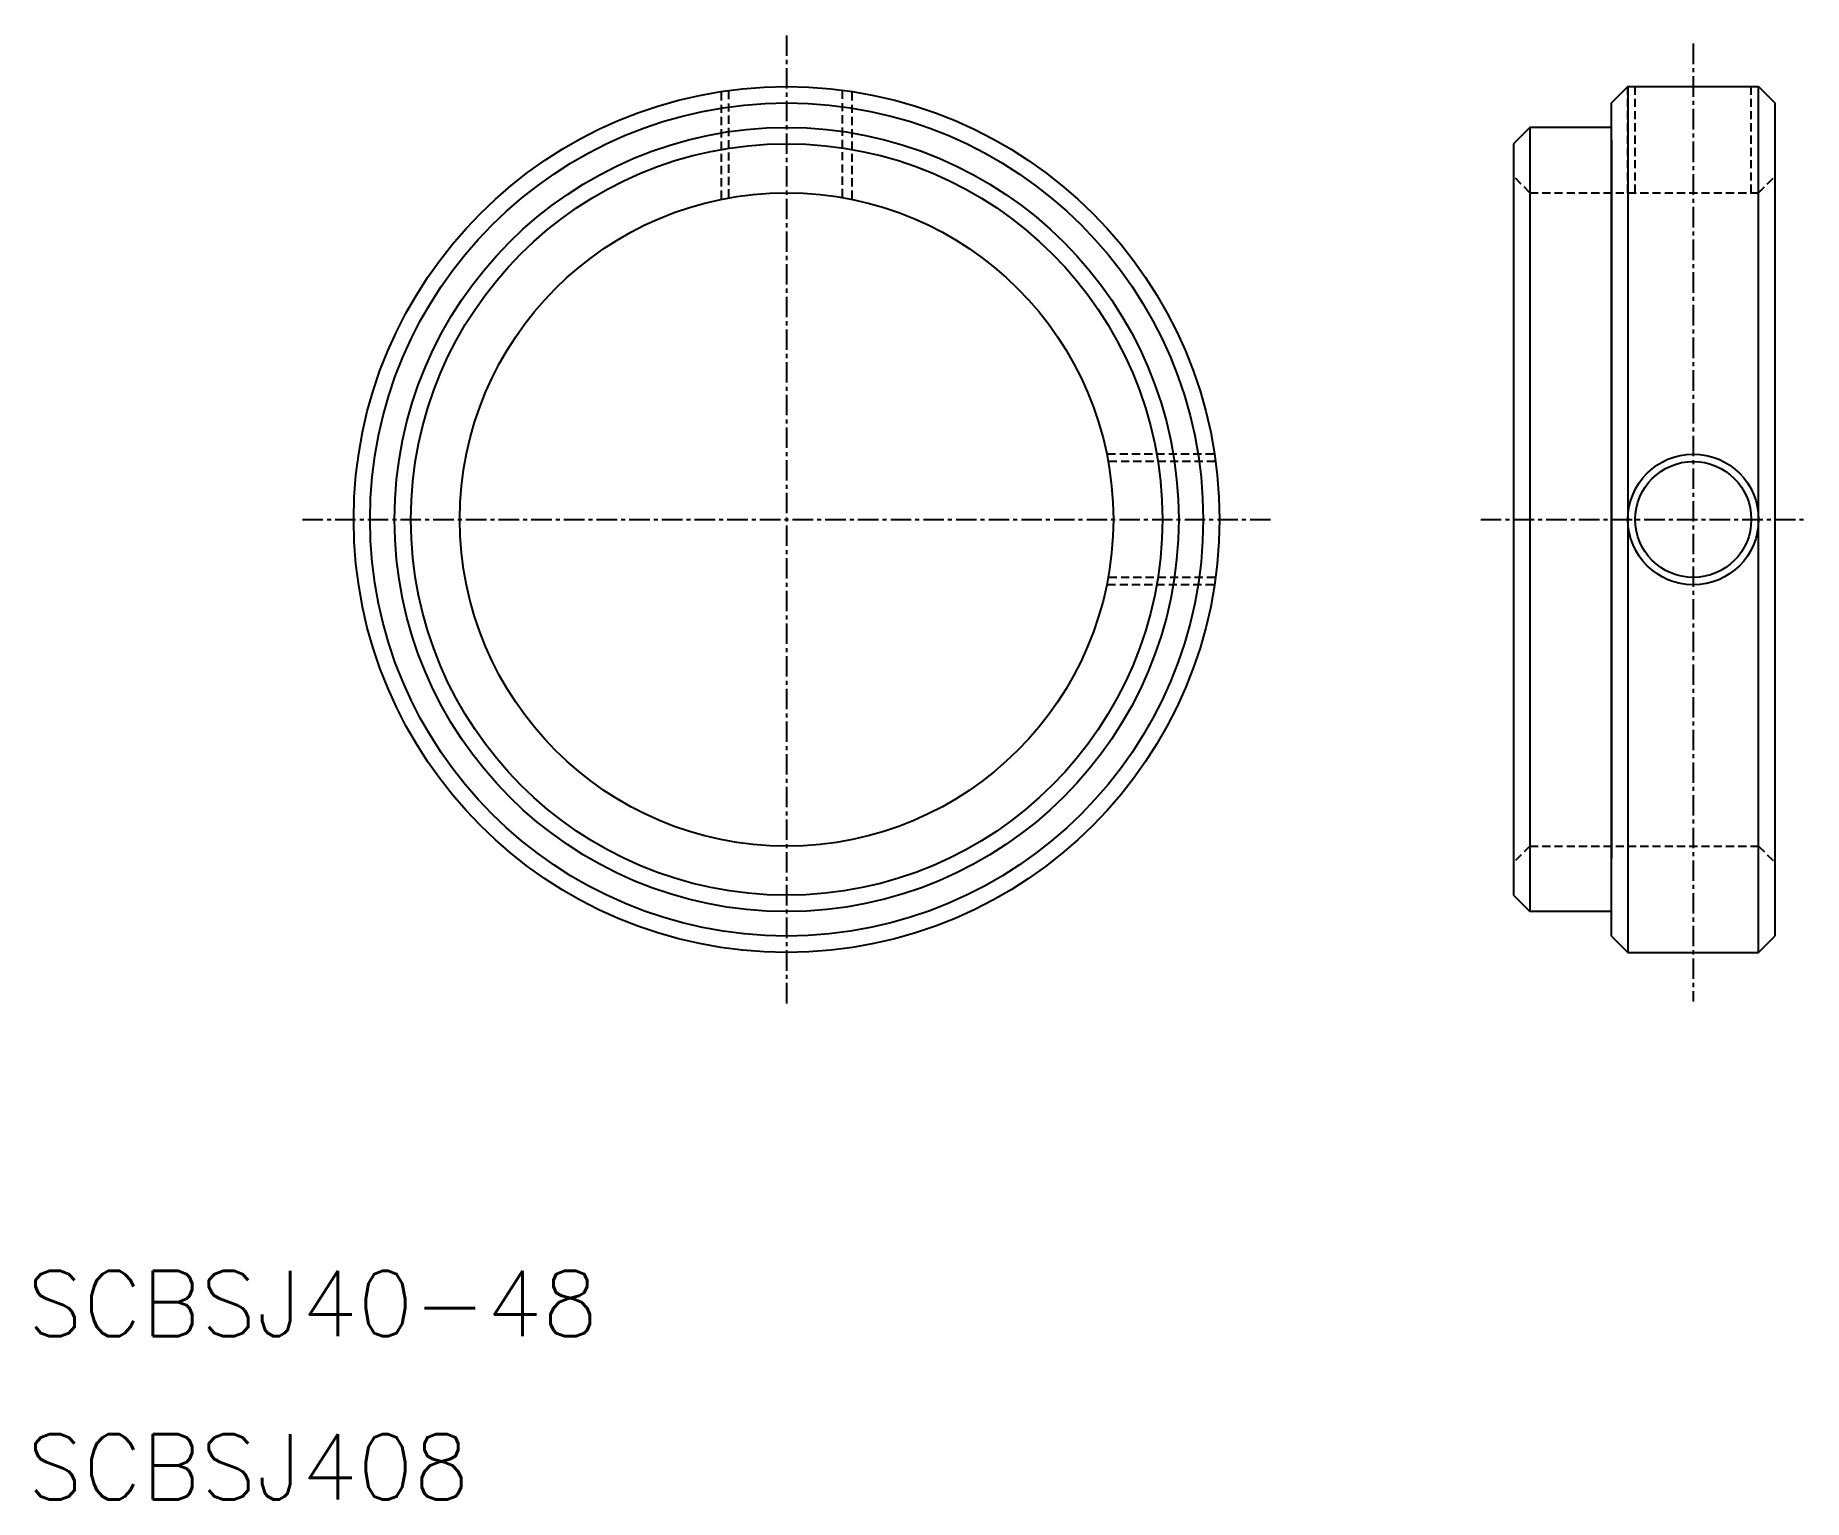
# Model space of a CAD drawing. Extents: x 11 to 119, y 10 to 100.
import ezdxf

# ---------------------------------------------------------------- set-up
doc = ezdxf.new("R2010")
doc.units = 0
doc.linetypes.add('CENTER', pattern=[2, 1.25, -0.25, 0.25, -0.25])
doc.linetypes.add('DASHED', pattern=[0.75, 0.5, -0.25])
doc.layers.get('0').update_dxf_attribs({"linetype": 'CONTINUOUS'})
doc.layers.add('CENTER', color=1, linetype='CENTER')
doc.styles.get("Standard").update_dxf_attribs({"font": 'txt.shx', "bigfont": 'bigfont.shx'})

msp = doc.modelspace()

# ---------------------------------------------------------------- linework, layer by layer
at = {"color": 7, "linetype": 'CONTINUOUS'}
for p, q in [((108, 96.5), (107, 95.5)), ((108, 96.5), (108, 43.5)), ((108, 96.5), (116, 96.5)), ((116, 96.5), (117, 95.5)), ((116, 43.5), (116, 96.5)), ((107, 44.5), (107, 95.5)), ((117, 95.5), (117, 44.5)), ((102, 94), (101, 93)), ((107, 94), (102, 94)), ((102, 94), (102, 46)), ((107, 93.25), (107, 49.25)), ((101, 93), (101, 47)), ((101, 47), (102, 46)), ((107, 46), (102, 46)), ((107, 44.5), (108, 43.5)), ((116, 43.5), (117, 44.5)), ((108, 43.5), (116, 43.5))]:
    msp.add_line(p, q, dxfattribs=at)
at = {"color": 3, "linetype": 'DASHED'}
for p, q in [((108, 90), (108, 96.5)), ((108.45, 90), (108.45, 96.5)), ((115.55, 90), (115.55, 96.5)), ((116, 90), (116, 96.5)), ((52.5, 96.14), (52.5, 89.6)), ((52.95, 96.22), (52.95, 89.68)), ((59.9, 96.24), (59.9, 89.71)), ((60.5, 96.14), (60.5, 89.6)), ((102, 90), (101, 91)), ((116, 90), (117, 91)), ((102, 90), (116, 90)), ((82.64, 74), (76.1, 74)), ((82.72, 73.55), (76.18, 73.55)), ((82.72, 66.45), (76.18, 66.45)), ((82.64, 66), (76.1, 66)), ((102, 50), (101, 49)), ((102, 50), (116, 50)), ((116, 50), (117, 49))]:
    msp.add_line(p, q, dxfattribs=at)
at = {"color": 7, "linetype": 'CONTINUOUS'}
for centre, radius in [((56.5, 70), 26.5), ((56.5, 70), 25.5), ((56.5, 70), 24), ((56.5, 70), 23), ((56.5, 70), 20), ((112, 70), 3.55)]:
    msp.add_circle(centre, radius, dxfattribs=at)
at = {"color": 3}
msp.add_circle((112, 70), 4, dxfattribs=at)
at = {"layer": 'CENTER', "color": 1, "linetype": 'CENTER'}
for p, q in [((56.5, 99.63), (56.5, 40.37)), ((112, 99.13), (112, 40.5)), ((26.87, 70), (86.13, 70)), ((99, 70), (118.76, 70))]:
    msp.add_line(p, q, dxfattribs=at)

# ---------------------------------------------------------------- texts
at = {"color": 7, "linetype": 'CONTINUOUS'}
for s, p in [('SCBSJ40-48', (10, 20)), ('SCBSJ408', (10, 10))]:
    msp.add_text(s, height=4, dxfattribs=at).set_placement(p)

doc.saveas('drawing.dxf')
